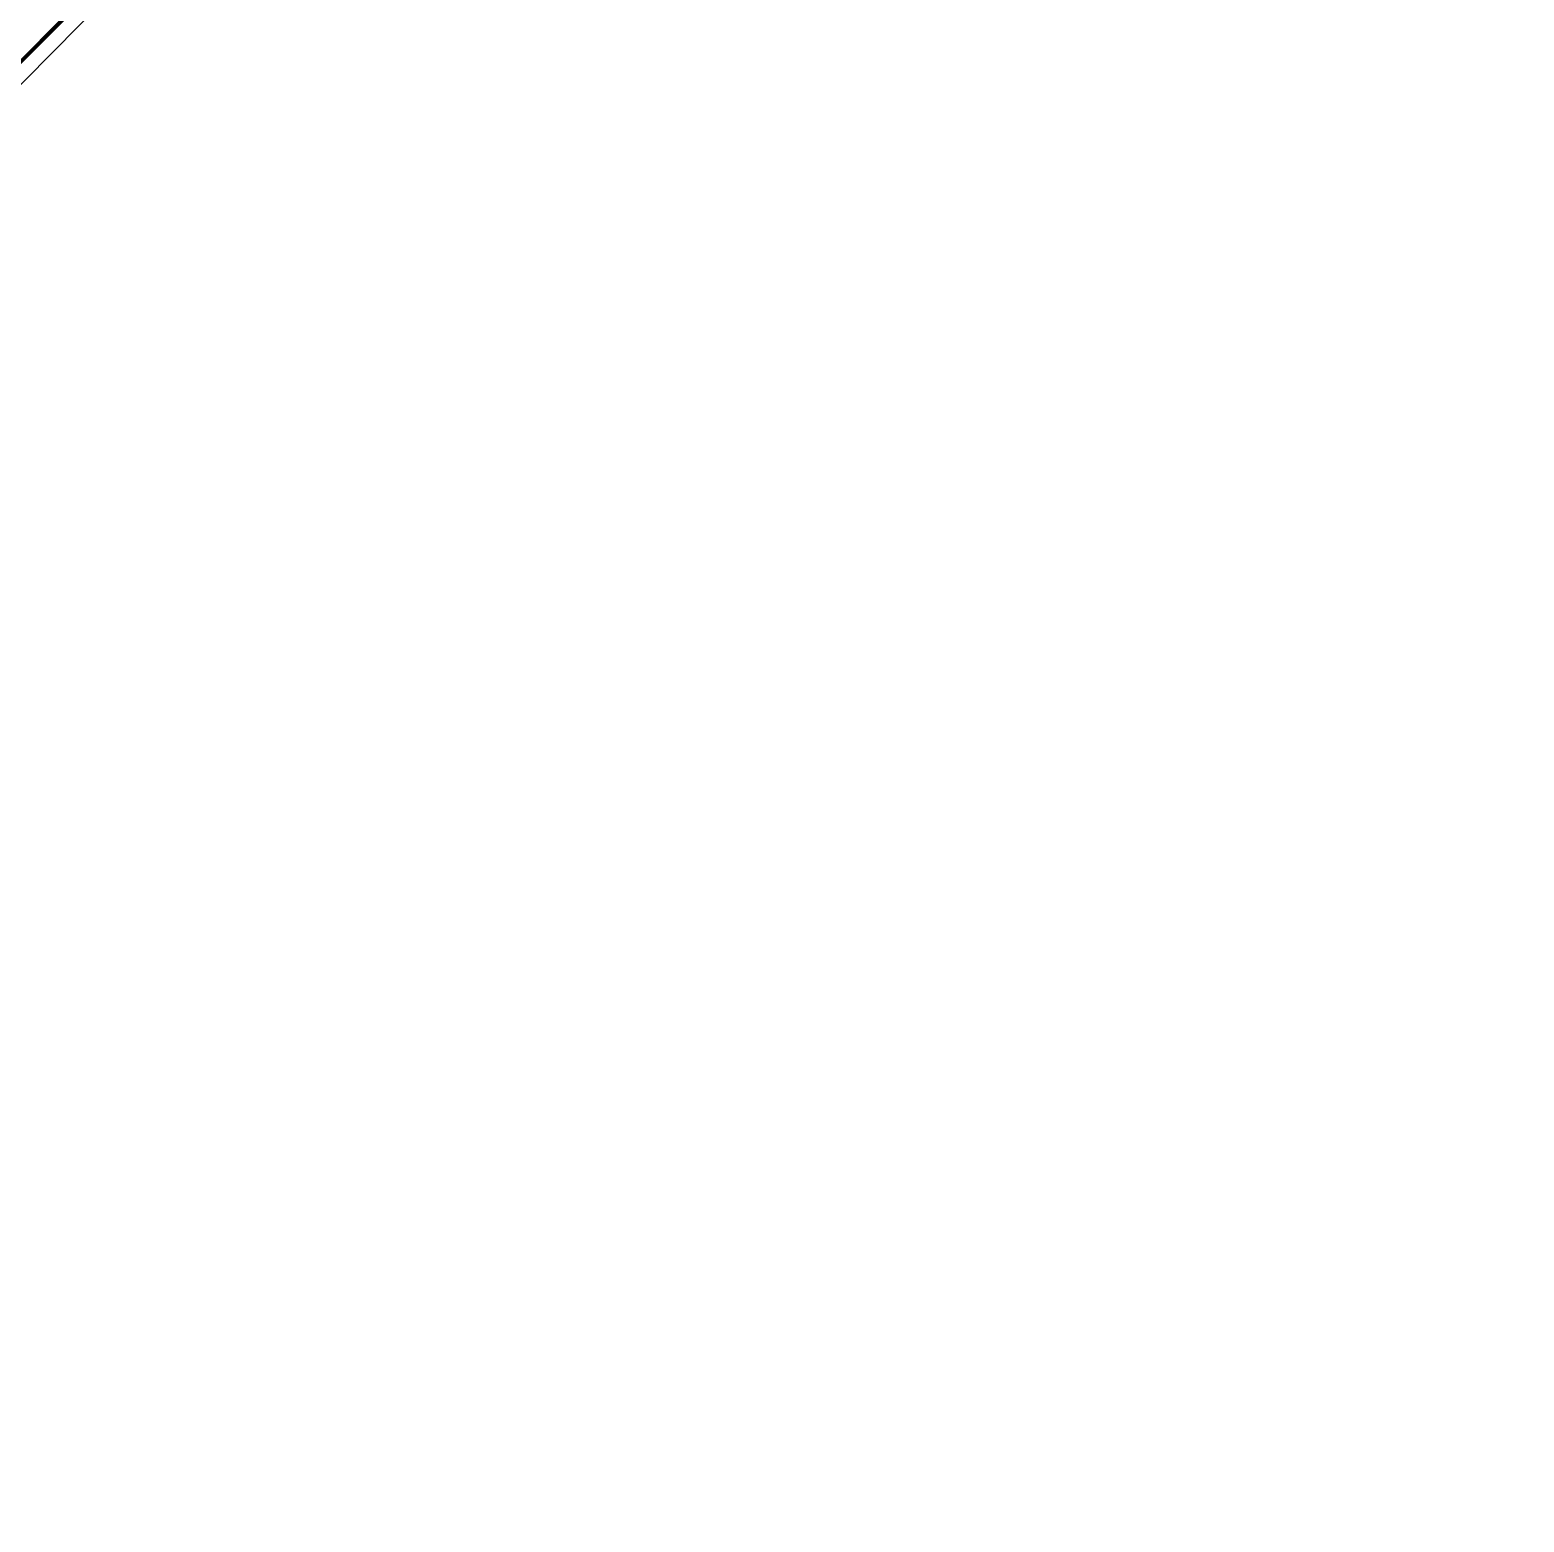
# Model space of a CAD drawing. Header units: inches. Extents: x -3 to 5259, y -3 to 5282.
# Drawn here: x 1313 to 2628, y 5 to 1318 of the extents above; entities that cross this region are included whole.
import ezdxf

# ---------------------------------------------------------------- set-up
doc = ezdxf.new("R2010")
doc.units = ezdxf.units.IN
doc.layers.add('Top Solder', color=216, linetype='Continuous')

# ---------------------------------------------------------------- blocks, each defined once
blk = doc.blocks.new('13_WQFN_HR__3_2__26')
at = {"layer": 'Top Solder'}
for p in [(-0.6, 1.8), (-0.5, -0.9), (0.8, 1.8), (1.2, -0.9)]:
    blk.add_line(p, (5227.3, 5276.7), dxfattribs=at)
blk = doc.blocks.new('SON_8_5_6__166')
at = {"layer": 'Top Solder'}
blk.add_line((0.3, 2.3), (-5201.2, 5129.4), dxfattribs=at)

msp = doc.modelspace()

# ---------------------------------------------------------------- block references
msp.add_blockref('13_WQFN_HR__3_2__26', (31.8, 5.5))
at = {"rotation": 270}
msp.add_blockref('SON_8_5_6__166', (129.7, 81), dxfattribs=at)

doc.saveas('drawing.dxf')
